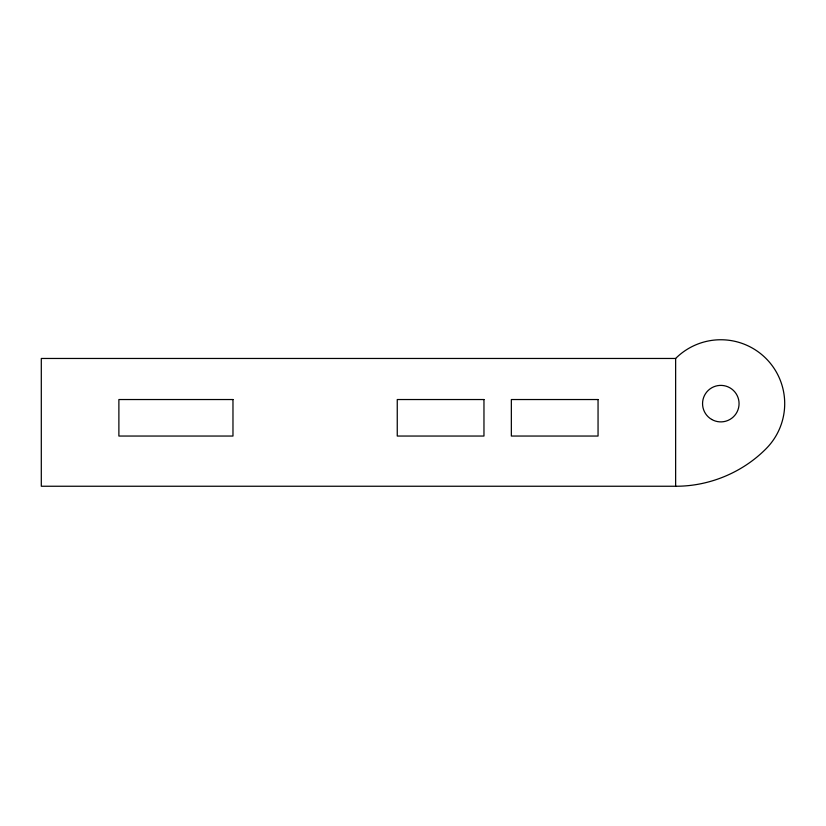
<?xml version="1.0" encoding="UTF-8"?>
<svg xmlns="http://www.w3.org/2000/svg" width="826" height="826" viewBox="0 0 826 826"><rect width="100%" height="100%" fill="white"/><g stroke="black" fill="none" stroke-linecap="round" stroke-linejoin="round"><path stroke-width="1.24" d="M675.637 486.246C709.131 486.38 742.398 472.606 765.991 448.817A63.891 63.891 0 0 0 765.991 358.463A63.891 63.891 0 0 0 675.637 358.463L41.3 358.463L41.3 486.246L675.637 486.246L675.637 358.463M232.973 399.536L118.882 399.536L118.882 436.045L232.973 436.045L232.973 399.536M483.964 399.536L397.254 399.536L397.254 436.045L483.964 436.045L483.964 399.536M598.055 399.536L511.346 399.536L511.346 436.045L598.055 436.045L598.055 399.536M711.64 419.422A18.255 18.255 0 0 0 739.063 403.697A18.255 18.255 0 0 0 711.723 387.807A18.255 18.255 0 0 0 711.64 419.422"/></g></svg>
